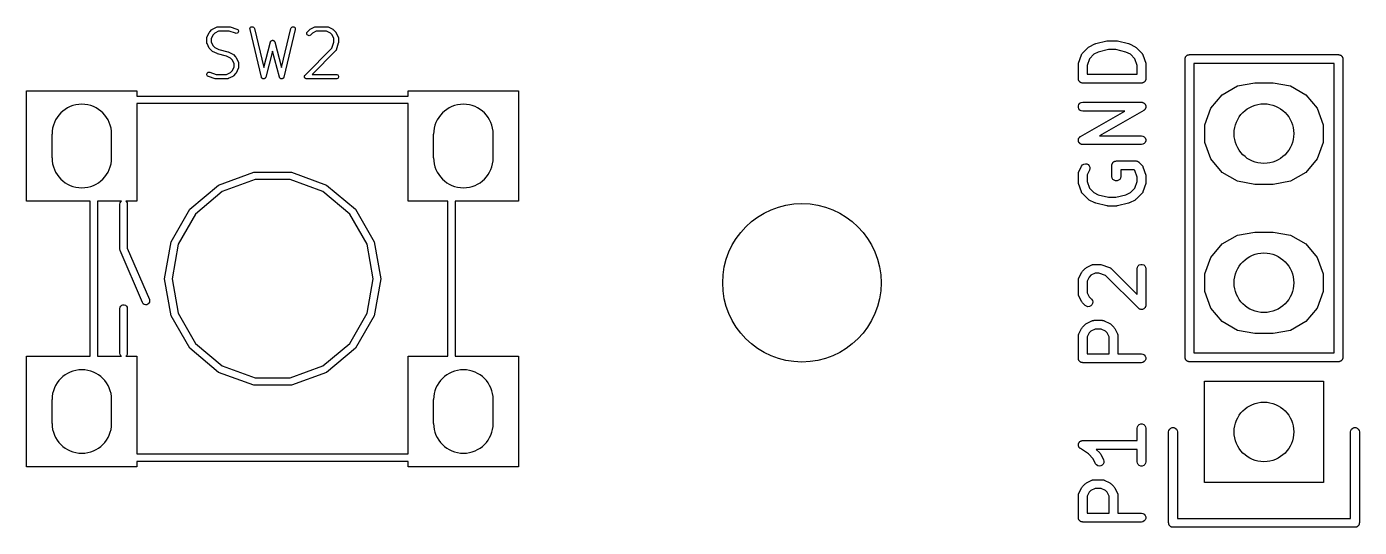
# Model space of a CAD drawing. Extents: x 141.9 to 183.7, y -106.3 to -97.7.
# Drawn here: x 161.03 to 183.74, y -106.27 to -97.75 of the extents above; entities that cross this region are included whole.
import ezdxf

# ---------------------------------------------------------------- set-up
doc = ezdxf.new("R2010")
doc.units = 0
doc.header["$MEASUREMENT"] = 0
doc.layers.add('BLACK', color=7, linetype='CONTINUOUS')

msp = doc.modelspace()

# ---------------------------------------------------------------- linework, layer by layer
at = {"layer": 'Black'}
for p, q in [((164.107, -97.9221), (164.145, -97.8447)), ((164.145, -97.8447), (164.149, -97.8398)), ((164.149, -97.8398), (164.152, -97.8348)), ((164.152, -97.8348), (164.191, -97.7961)), ((164.191, -97.7961), (164.196, -97.7926)), ((164.196, -97.7926), (164.201, -97.7889)), ((164.201, -97.7889), (164.279, -97.7502)), ((164.241, -97.8543), (164.211, -97.8843)), ((164.305, -97.8224), (164.241, -97.8543)), ((164.279, -97.7502), (164.281, -97.7496)), ((164.281, -97.7496), (164.283, -97.7485)), ((164.283, -97.7485), (164.287, -97.7477)), ((164.287, -97.7477), (164.291, -97.7465)), ((164.291, -97.7465), (164.293, -97.7466)), ((164.293, -97.7466), (164.296, -97.7462)), ((164.296, -97.7462), (164.489, -97.7462)), ((164.483, -97.8224), (164.305, -97.8224)), ((164.593, -97.8592), (164.483, -97.8224)), ((164.489, -97.7462), (164.495, -97.7473)), ((164.495, -97.7473), (164.501, -97.7482)), ((164.501, -97.7482), (164.617, -97.7869)), ((164.606, -97.8611), (164.593, -97.8592)), ((164.619, -97.8585), (164.606, -97.8611)), ((164.617, -97.7869), (164.629, -97.7932)), ((164.63, -97.8515), (164.619, -97.8585)), ((164.629, -97.7932), (164.638, -97.8031)), ((164.639, -97.8412), (164.63, -97.8515)), ((164.638, -97.8031), (164.643, -97.8154)), ((164.643, -97.8286), (164.639, -97.8412)), ((164.643, -97.8154), (164.643, -97.8286)), ((164.838, -97.7799), (164.842, -97.7673)), ((164.839, -97.7931), (164.838, -97.7799)), ((165.033, -98.6059), (164.839, -97.7931)), ((164.842, -97.7673), (164.85, -97.7566)), ((164.85, -97.7566), (164.861, -97.7493)), ((164.861, -97.7493), (164.874, -97.7463)), ((164.874, -97.7463), (164.887, -97.7478)), ((164.887, -97.7478), (164.899, -97.7537)), ((164.899, -97.7537), (164.908, -97.7633)), ((164.908, -97.7633), (164.913, -97.7755)), ((164.913, -97.7755), (165.072, -98.4414)), ((165.377, -98.4414), (165.536, -97.7755)), ((165.61, -97.7931), (165.416, -98.6059)), ((165.536, -97.7755), (165.541, -97.7633)), ((165.541, -97.7633), (165.55, -97.7537)), ((165.55, -97.7537), (165.562, -97.7478)), ((165.562, -97.7478), (165.575, -97.7463)), ((165.575, -97.7463), (165.588, -97.7493)), ((165.588, -97.7493), (165.599, -97.7566)), ((165.599, -97.7566), (165.607, -97.7673)), ((165.607, -97.7673), (165.611, -97.7799)), ((165.611, -97.7799), (165.61, -97.7931)), ((165.806, -97.8584), (165.809, -97.8456)), ((165.807, -97.8716), (165.806, -97.8584)), ((165.813, -97.8836), (165.807, -97.8716)), ((165.809, -97.8456), (165.817, -97.8348)), ((165.817, -97.8348), (165.856, -97.7961)), ((165.856, -97.7961), (165.861, -97.7926)), ((165.861, -97.7926), (165.865, -97.7889)), ((165.865, -97.7889), (165.943, -97.7502)), ((165.905, -97.8543), (165.871, -97.8887)), ((165.969, -97.8224), (165.905, -97.8543)), ((165.943, -97.7502), (165.945, -97.7496)), ((165.945, -97.7496), (165.947, -97.7485)), ((165.947, -97.7485), (165.951, -97.7477)), ((165.951, -97.7477), (165.955, -97.7465)), ((165.955, -97.7465), (165.958, -97.7466)), ((165.958, -97.7466), (165.96, -97.7462)), ((165.96, -97.7462), (166.153, -97.7462)), ((166.144, -97.8224), (165.969, -97.8224)), ((166.208, -97.8543), (166.144, -97.8224)), ((166.153, -97.7462), (166.156, -97.7466)), ((166.156, -97.7466), (166.158, -97.7465)), ((166.158, -97.7465), (166.162, -97.7477)), ((166.162, -97.7477), (166.166, -97.7485)), ((166.166, -97.7485), (166.168, -97.7496)), ((166.168, -97.7496), (166.17, -97.7502)), ((166.17, -97.7502), (166.248, -97.7889)), ((166.238, -97.8843), (166.208, -97.8543)), ((166.248, -97.7889), (166.253, -97.7926)), ((166.253, -97.7926), (166.258, -97.7961)), ((166.258, -97.7961), (166.296, -97.8348)), ((166.296, -97.8348), (166.3, -97.8398)), ((166.3, -97.8398), (166.304, -97.8447)), ((166.304, -97.8447), (166.342, -97.9221)), ((164.103, -97.9348), (164.104, -97.9305)), ((164.103, -97.937), (164.103, -97.9348)), ((164.103, -97.9391), (164.103, -97.937)), ((164.103, -98.0165), (164.103, -97.9391)), ((164.103, -98.0187), (164.103, -98.0165)), ((164.103, -98.0209), (164.103, -98.0187)), ((164.104, -98.0252), (164.103, -98.0209)), ((164.104, -97.9305), (164.105, -97.9261)), ((164.105, -98.0296), (164.104, -98.0252)), ((164.105, -97.9261), (164.106, -97.9242)), ((164.106, -98.0315), (164.105, -98.0296)), ((164.106, -97.9242), (164.107, -97.9221)), ((164.107, -98.0336), (164.106, -98.0315)), ((164.145, -98.111), (164.107, -98.0336)), ((164.211, -97.8843), (164.179, -97.9481)), ((164.179, -97.9481), (164.179, -98.0075)), ((164.179, -98.0075), (164.211, -98.0714)), ((164.211, -98.0714), (164.241, -98.1013)), ((164.241, -98.1013), (164.309, -98.1354)), ((165.072, -98.4414), (165.188, -98.0067)), ((165.188, -98.0067), (165.189, -98.0037)), ((165.189, -98.0037), (165.19, -98.0004)), ((165.19, -98.0004), (165.192, -97.9977)), ((165.192, -97.9977), (165.193, -97.9947)), ((165.193, -97.9947), (165.196, -97.9923)), ((165.196, -97.9923), (165.198, -97.9896)), ((165.198, -97.9896), (165.2, -97.9877)), ((165.2, -97.9877), (165.203, -97.9854)), ((165.203, -97.9854), (165.206, -97.9839)), ((165.206, -97.9839), (165.208, -97.982)), ((165.208, -97.982), (165.212, -97.9811)), ((165.212, -97.9811), (165.215, -97.9798)), ((165.215, -97.9798), (165.218, -97.9795)), ((165.218, -97.9795), (165.221, -97.9786)), ((165.221, -97.9786), (165.224, -97.9789)), ((165.224, -97.9789), (165.228, -97.9786)), ((165.228, -97.9786), (165.231, -97.9795)), ((165.231, -97.9795), (165.234, -97.9798)), ((165.234, -97.9798), (165.237, -97.9811)), ((165.237, -97.9811), (165.241, -97.982)), ((165.241, -97.982), (165.243, -97.9839)), ((165.243, -97.9839), (165.246, -97.9854)), ((165.246, -97.9854), (165.249, -97.9877)), ((165.249, -97.9877), (165.251, -97.9896)), ((165.251, -97.9896), (165.253, -97.9923)), ((165.253, -97.9923), (165.256, -97.9947)), ((165.256, -97.9947), (165.257, -97.9977)), ((165.257, -97.9977), (165.259, -98.0004)), ((165.259, -98.0004), (165.26, -98.0037)), ((165.26, -98.0037), (165.261, -98.0067)), ((165.261, -98.0067), (165.377, -98.4414)), ((165.822, -97.8929), (165.813, -97.8836)), ((165.834, -97.8985), (165.822, -97.8929)), ((165.847, -97.8997), (165.834, -97.8985)), ((165.86, -97.8963), (165.847, -97.8997)), ((165.871, -97.8887), (165.86, -97.8963)), ((166.236, -98.1121), (166.27, -98.0104)), ((166.27, -97.9481), (166.238, -97.8843)), ((166.27, -98.0104), (166.27, -97.9481)), ((166.344, -98.0286), (166.306, -98.1447)), ((166.342, -97.9221), (166.343, -97.9242)), ((166.343, -97.9242), (166.344, -97.9261)), ((166.344, -97.9261), (166.345, -97.9305)), ((166.345, -98.0225), (166.344, -98.0286)), ((166.345, -97.9305), (166.346, -97.9348)), ((166.346, -98.0165), (166.345, -98.0225)), ((166.346, -97.9348), (166.346, -97.937)), ((166.346, -97.937), (166.346, -97.9391)), ((166.346, -97.9391), (166.346, -98.0165)), ((179.025, -98.1978), (179.12, -98.1026)), ((179.12, -98.1026), (179.13, -98.0957)), ((179.13, -98.0957), (179.14, -98.0885)), ((179.14, -98.0885), (179.235, -98.0409)), ((179.235, -98.0409), (179.243, -98.0386)), ((179.243, -98.0386), (179.25, -98.0352)), ((179.25, -98.0352), (179.441, -97.9876)), ((179.441, -97.9876), (179.45, -97.987)), ((179.45, -97.987), (179.459, -97.9854)), ((179.459, -97.9854), (179.602, -97.9854)), ((179.602, -97.9854), (179.611, -97.987)), ((179.611, -97.987), (179.62, -97.9876)), ((179.62, -97.9876), (179.81, -98.0352)), ((179.81, -98.0352), (179.818, -98.0386)), ((179.818, -98.0386), (179.826, -98.0409)), ((179.826, -98.0409), (179.921, -98.0885)), ((179.921, -98.0885), (179.931, -98.0957)), ((179.931, -98.0957), (179.941, -98.1026)), ((179.941, -98.1026), (180.036, -98.1978)), ((164.149, -98.1159), (164.145, -98.111)), ((164.152, -98.1209), (164.149, -98.1159)), ((164.191, -98.1596), (164.152, -98.1209)), ((164.196, -98.1631), (164.191, -98.1596)), ((164.201, -98.1667), (164.196, -98.1631)), ((164.279, -98.2054), (164.201, -98.1667)), ((164.283, -98.2066), (164.279, -98.2054)), ((164.286, -98.2083), (164.283, -98.2066)), ((164.437, -98.246), (164.286, -98.2083)), ((164.309, -98.1354), (164.46, -98.1731)), ((164.505, -98.2801), (164.437, -98.246)), ((164.46, -98.1731), (164.463, -98.1748)), ((164.463, -98.1748), (164.467, -98.176)), ((164.467, -98.176), (164.545, -98.2147)), ((164.535, -98.31), (164.505, -98.2801)), ((164.567, -98.3739), (164.535, -98.31)), ((164.545, -98.2147), (164.55, -98.2183)), ((164.55, -98.2183), (164.555, -98.2218)), ((164.555, -98.2218), (164.593, -98.2605)), ((164.593, -98.2605), (164.597, -98.2655)), ((164.597, -98.2655), (164.601, -98.2704)), ((164.601, -98.2704), (164.639, -98.3478)), ((165.224, -98.1644), (165.106, -98.6069)), ((165.342, -98.6069), (165.224, -98.1644)), ((165.778, -98.5702), (166.236, -98.1121)), ((166.296, -98.1596), (165.897, -98.559)), ((166.298, -98.1578), (166.296, -98.1596)), ((166.299, -98.1563), (166.298, -98.1578)), ((166.301, -98.1524), (166.299, -98.1563)), ((166.304, -98.1488), (166.301, -98.1524)), ((166.305, -98.1466), (166.304, -98.1488)), ((166.306, -98.1447), (166.305, -98.1466)), ((178.959, -98.37), (179.007, -98.2271)), ((179.007, -98.2271), (179.009, -98.2233)), ((179.009, -98.2233), (179.01, -98.2192)), ((179.01, -98.2192), (179.015, -98.212)), ((179.015, -98.212), (179.019, -98.2042)), ((179.019, -98.2042), (179.022, -98.2014)), ((179.022, -98.2014), (179.025, -98.1978)), ((179.144, -98.2914), (179.105, -98.4059)), ((179.218, -98.2173), (179.144, -98.2914)), ((179.295, -98.1788), (179.218, -98.2173)), ((179.468, -98.1354), (179.295, -98.1788)), ((179.593, -98.1354), (179.468, -98.1354)), ((179.766, -98.1788), (179.593, -98.1354)), ((179.843, -98.2173), (179.766, -98.1788)), ((179.917, -98.2914), (179.843, -98.2173)), ((179.955, -98.4059), (179.917, -98.2914)), ((180.036, -98.1978), (180.038, -98.2014)), ((180.038, -98.2014), (180.042, -98.2042)), ((180.042, -98.2042), (180.046, -98.212)), ((180.046, -98.212), (180.051, -98.2192)), ((180.051, -98.2192), (180.052, -98.2233)), ((180.052, -98.2233), (180.054, -98.2271)), ((180.054, -98.2271), (180.102, -98.37)), ((180.773, -98.298), (180.774, -98.2915)), ((180.773, -103.378), (180.773, -98.298)), ((180.774, -98.285), (180.776, -98.2788)), ((180.774, -98.2915), (180.774, -98.285)), ((180.776, -98.2788), (180.778, -98.2723)), ((180.778, -98.2723), (180.781, -98.2667)), ((180.781, -98.2667), (180.783, -98.2605)), ((180.783, -98.2605), (180.787, -98.2555)), ((180.787, -98.2555), (180.791, -98.2498)), ((180.791, -98.2498), (180.796, -98.2456)), ((180.796, -98.2456), (180.8, -98.2405)), ((180.8, -98.2405), (180.805, -98.2373)), ((180.805, -98.2373), (180.81, -98.233)), ((180.81, -98.233), (180.817, -98.2308)), ((180.817, -98.2308), (180.822, -98.2275)), ((180.822, -98.2275), (180.829, -98.2264)), ((180.829, -98.2264), (180.835, -98.2241)), ((180.835, -98.2241), (180.842, -98.2241)), ((180.842, -98.2241), (180.848, -98.223)), ((180.848, -98.223), (183.388, -98.223)), ((183.388, -98.223), (183.394, -98.2241)), ((183.394, -98.2241), (183.401, -98.2241)), ((183.401, -98.2241), (183.407, -98.2264)), ((183.407, -98.2264), (183.414, -98.2275)), ((183.414, -98.2275), (183.419, -98.2308)), ((183.419, -98.2308), (183.425, -98.233)), ((183.425, -98.233), (183.431, -98.2373)), ((183.431, -98.2373), (183.436, -98.2405)), ((183.436, -98.2405), (183.44, -98.2456)), ((183.44, -98.2456), (183.445, -98.2498)), ((183.445, -98.2498), (183.449, -98.2555)), ((183.449, -98.2555), (183.453, -98.2605)), ((183.453, -98.2605), (183.455, -98.2667)), ((183.455, -98.2667), (183.458, -98.2723)), ((183.458, -98.2723), (183.46, -98.2788)), ((183.46, -98.2788), (183.462, -98.285)), ((183.462, -98.285), (183.462, -98.2915)), ((183.462, -98.2915), (183.463, -98.298)), ((183.463, -98.298), (183.463, -103.378)), ((164.103, -98.5528), (164.107, -98.5403)), ((164.103, -98.566), (164.103, -98.5528)), ((164.107, -98.5403), (164.115, -98.5299)), ((164.115, -98.5299), (164.127, -98.523)), ((164.127, -98.523), (164.14, -98.5203)), ((164.14, -98.5203), (164.153, -98.5223)), ((164.153, -98.5223), (164.263, -98.559)), ((164.263, -98.559), (164.441, -98.559)), ((164.441, -98.559), (164.505, -98.5271)), ((164.505, -98.5271), (164.535, -98.4971)), ((164.535, -98.4971), (164.567, -98.4333)), ((164.593, -98.5466), (164.555, -98.5854)), ((164.567, -98.4333), (164.567, -98.3739)), ((164.597, -98.5417), (164.593, -98.5466)), ((164.601, -98.5367), (164.597, -98.5417)), ((164.639, -98.4593), (164.601, -98.5367)), ((164.639, -98.3478), (164.64, -98.35)), ((164.64, -98.4572), (164.639, -98.4593)), ((164.64, -98.35), (164.641, -98.3519)), ((164.641, -98.4553), (164.64, -98.4572)), ((164.641, -98.3519), (164.642, -98.3563)), ((164.642, -98.4509), (164.641, -98.4553)), ((164.642, -98.3563), (164.643, -98.3605)), ((164.643, -98.4467), (164.642, -98.4509)), ((164.643, -98.3605), (164.643, -98.3627)), ((164.643, -98.3627), (164.643, -98.3649)), ((164.643, -98.3649), (164.643, -98.4423)), ((164.643, -98.4423), (164.643, -98.4445)), ((164.643, -98.4445), (164.643, -98.4467)), ((165.897, -98.559), (166.308, -98.559)), ((166.308, -98.559), (166.321, -98.5613)), ((166.321, -98.5613), (166.333, -98.5679)), ((178.955, -98.3937), (178.957, -98.3819)), ((178.955, -98.6318), (178.955, -98.3937)), ((178.957, -98.3819), (178.959, -98.37)), ((179.105, -98.4059), (179.105, -98.5568)), ((179.105, -98.5568), (179.955, -98.5568)), ((179.955, -98.5568), (179.955, -98.4059)), ((180.102, -98.37), (180.103, -98.3819)), ((180.103, -98.3819), (180.105, -98.3937)), ((180.105, -98.3937), (180.105, -98.6318)), ((180.923, -98.373), (180.923, -103.303)), ((183.313, -98.373), (180.923, -98.373)), ((183.313, -103.303), (183.313, -98.373)), ((164.108, -98.5784), (164.103, -98.566)), ((164.117, -98.5883), (164.108, -98.5784)), ((164.129, -98.5946), (164.117, -98.5883)), ((164.245, -98.6333), (164.129, -98.5946)), ((164.251, -98.6342), (164.245, -98.6333)), ((164.257, -98.6352), (164.251, -98.6342)), ((164.45, -98.6352), (164.257, -98.6352)), ((164.453, -98.6348), (164.45, -98.6352)), ((164.455, -98.635), (164.453, -98.6348)), ((164.459, -98.6337), (164.455, -98.635)), ((164.463, -98.6329), (164.459, -98.6337)), ((164.465, -98.6318), (164.463, -98.6329)), ((164.467, -98.6312), (164.465, -98.6318)), ((164.545, -98.5925), (164.467, -98.6312)), ((164.55, -98.5889), (164.545, -98.5925)), ((164.555, -98.5854), (164.55, -98.5889)), ((165.034, -98.6095), (165.033, -98.6059)), ((165.035, -98.6133), (165.034, -98.6095)), ((165.037, -98.6155), (165.035, -98.6133)), ((165.038, -98.6181), (165.037, -98.6155)), ((165.04, -98.6209), (165.038, -98.6181)), ((165.043, -98.6241), (165.04, -98.6209)), ((165.045, -98.6257), (165.043, -98.6241)), ((165.047, -98.6277), (165.045, -98.6257)), ((165.05, -98.6294), (165.047, -98.6277)), ((165.054, -98.6317), (165.05, -98.6294)), ((165.056, -98.6324), (165.054, -98.6317)), ((165.059, -98.6336), (165.056, -98.6324)), ((165.063, -98.6341), (165.059, -98.6336)), ((165.066, -98.6351), (165.063, -98.6341)), ((165.069, -98.6348), (165.066, -98.6351)), ((165.072, -98.6351), (165.069, -98.6348)), ((165.076, -98.6342), (165.072, -98.6351)), ((165.08, -98.6339), (165.076, -98.6342)), ((165.082, -98.6327), (165.08, -98.6339)), ((165.085, -98.6321), (165.082, -98.6327)), ((165.088, -98.6299), (165.085, -98.6321)), ((165.092, -98.6283), (165.088, -98.6299)), ((165.093, -98.6263), (165.092, -98.6283)), ((165.096, -98.6248), (165.093, -98.6263)), ((165.098, -98.6217), (165.096, -98.6248)), ((165.101, -98.6189), (165.098, -98.6217)), ((165.102, -98.6164), (165.101, -98.6189)), ((165.104, -98.6142), (165.102, -98.6164)), ((165.105, -98.6105), (165.104, -98.6142)), ((165.106, -98.6069), (165.105, -98.6105)), ((165.344, -98.6105), (165.342, -98.6069)), ((165.345, -98.6142), (165.344, -98.6105)), ((165.347, -98.6164), (165.345, -98.6142)), ((165.348, -98.6189), (165.347, -98.6164)), ((165.351, -98.6217), (165.348, -98.6189)), ((165.353, -98.6248), (165.351, -98.6217)), ((165.355, -98.6263), (165.353, -98.6248)), ((165.357, -98.6283), (165.355, -98.6263)), ((165.361, -98.6299), (165.357, -98.6283)), ((165.364, -98.6321), (165.361, -98.6299)), ((165.367, -98.6327), (165.364, -98.6321)), ((165.369, -98.6339), (165.367, -98.6327)), ((165.373, -98.6342), (165.369, -98.6339)), ((165.377, -98.6351), (165.373, -98.6342)), ((165.38, -98.6348), (165.377, -98.6351)), ((165.383, -98.6351), (165.38, -98.6348)), ((165.386, -98.6341), (165.383, -98.6351)), ((165.39, -98.6336), (165.386, -98.6341)), ((165.393, -98.6324), (165.39, -98.6336)), ((165.395, -98.6317), (165.393, -98.6324)), ((165.399, -98.6294), (165.395, -98.6317)), ((165.402, -98.6277), (165.399, -98.6294)), ((165.404, -98.6257), (165.402, -98.6277)), ((165.406, -98.6241), (165.404, -98.6257)), ((165.408, -98.6209), (165.406, -98.6241)), ((165.411, -98.6181), (165.408, -98.6209)), ((165.412, -98.6155), (165.411, -98.6181)), ((165.414, -98.6133), (165.412, -98.6155)), ((165.415, -98.6095), (165.414, -98.6133)), ((165.416, -98.6059), (165.415, -98.6095)), ((165.767, -98.5938), (165.768, -98.5922)), ((165.768, -98.5988), (165.767, -98.5938)), ((165.768, -98.5905), (165.769, -98.5858)), ((165.768, -98.5922), (165.768, -98.5905)), ((165.768, -98.6037), (165.768, -98.5988)), ((165.768, -98.6053), (165.768, -98.6037)), ((165.768, -98.607), (165.768, -98.6053)), ((165.77, -98.6115), (165.768, -98.607)), ((165.769, -98.5858), (165.771, -98.581)), ((165.772, -98.6162), (165.77, -98.6115)), ((165.771, -98.5796), (165.772, -98.5781)), ((165.771, -98.581), (165.771, -98.5796)), ((165.772, -98.5781), (165.775, -98.5743)), ((165.773, -98.6174), (165.772, -98.6162)), ((165.774, -98.619), (165.773, -98.6174)), ((165.777, -98.6225), (165.774, -98.619)), ((165.775, -98.5743), (165.778, -98.5702)), ((165.781, -98.6263), (165.777, -98.6225)), ((165.782, -98.6271), (165.781, -98.6263)), ((165.783, -98.6283), (165.782, -98.6271)), ((165.788, -98.6304), (165.783, -98.6283)), ((165.792, -98.6329), (165.788, -98.6304)), ((165.794, -98.6332), (165.792, -98.6329)), ((165.795, -98.6339), (165.794, -98.6332)), ((165.8, -98.6344), (165.795, -98.6339)), ((165.805, -98.6352), (165.8, -98.6344)), ((166.308, -98.6352), (165.805, -98.6352)), ((166.321, -98.6329), (166.308, -98.6352)), ((166.333, -98.6263), (166.321, -98.6329)), ((166.333, -98.5679), (166.341, -98.5781)), ((166.341, -98.6162), (166.333, -98.6263)), ((166.341, -98.5781), (166.346, -98.5905)), ((166.346, -98.6037), (166.341, -98.6162)), ((166.346, -98.5905), (166.346, -98.6037)), ((178.957, -98.6383), (178.955, -98.6318)), ((178.957, -98.6448), (178.957, -98.6383)), ((178.959, -98.651), (178.957, -98.6448)), ((178.96, -98.6575), (178.959, -98.651)), ((178.963, -98.6631), (178.96, -98.6575)), ((178.965, -98.6693), (178.963, -98.6631)), ((178.97, -98.6743), (178.965, -98.6693)), ((178.973, -98.68), (178.97, -98.6743)), ((178.978, -98.6842), (178.973, -98.68)), ((178.982, -98.6893), (178.978, -98.6842)), ((178.988, -98.6925), (178.982, -98.6893)), ((178.993, -98.6968), (178.988, -98.6925)), ((178.999, -98.699), (178.993, -98.6968)), ((179.005, -98.7023), (178.999, -98.699)), ((179.011, -98.7034), (179.005, -98.7023)), ((179.017, -98.7057), (179.011, -98.7034)), ((179.024, -98.7057), (179.017, -98.7057)), ((179.03, -98.7068), (179.024, -98.7057)), ((180.03, -98.7068), (179.03, -98.7068)), ((180.037, -98.7057), (180.03, -98.7068)), ((180.043, -98.7057), (180.037, -98.7057)), ((180.05, -98.7034), (180.043, -98.7057)), ((180.056, -98.7023), (180.05, -98.7034)), ((180.062, -98.699), (180.056, -98.7023)), ((180.068, -98.6968), (180.062, -98.699)), ((180.073, -98.6925), (180.068, -98.6968)), ((180.079, -98.6893), (180.073, -98.6925)), ((180.083, -98.6842), (180.079, -98.6893)), ((180.088, -98.68), (180.083, -98.6842)), ((180.091, -98.6743), (180.088, -98.68)), ((180.095, -98.6693), (180.091, -98.6743)), ((180.098, -98.6631), (180.095, -98.6693)), ((180.101, -98.6575), (180.098, -98.6631)), ((180.102, -98.651), (180.101, -98.6575)), ((180.104, -98.6448), (180.102, -98.651)), ((180.105, -98.6318), (180.104, -98.6383)), ((180.104, -98.6383), (180.104, -98.6448)), ((181.407, -98.9064), (181.666, -98.7565)), ((181.666, -98.7565), (181.962, -98.7044)), ((181.962, -98.7044), (182.274, -98.7044)), ((182.274, -98.7044), (182.57, -98.7565)), ((182.57, -98.7565), (182.829, -98.9064)), ((161.033, -100.719), (161.033, -98.839)), ((161.033, -98.839), (162.913, -98.839)), ((162.913, -98.839), (162.913, -98.9279)), ((162.913, -98.9279), (167.536, -98.9279)), ((167.536, -98.9279), (167.536, -98.839)), ((167.536, -98.839), (169.415, -98.839)), ((169.415, -98.839), (169.415, -100.719)), ((181.214, -99.1362), (181.407, -98.9064)), ((182.829, -98.9064), (183.022, -99.1362)), ((162.913, -99.0549), (162.913, -100.719)), ((167.536, -99.0549), (162.913, -99.0549)), ((167.536, -100.719), (167.536, -99.0549)), ((178.957, -99.095), (178.965, -99.0705)), ((178.957, -99.121), (178.957, -99.095)), ((178.965, -99.1455), (178.957, -99.121)), ((178.965, -99.0705), (178.982, -99.0505)), ((178.982, -99.1655), (178.965, -99.1455)), ((178.982, -99.0505), (179.005, -99.0375)), ((179.005, -99.1785), (178.982, -99.1655)), ((178.993, -99.6143), (179.748, -99.183)), ((179.005, -99.0375), (179.03, -99.033)), ((179.03, -99.183), (179.005, -99.1785)), ((179.03, -99.033), (180.03, -99.033)), ((179.748, -99.183), (179.03, -99.183)), ((180.068, -99.1731), (179.313, -99.6044)), ((180.03, -99.033), (180.037, -99.0342)), ((180.037, -99.0342), (180.044, -99.0342)), ((180.044, -99.0342), (180.05, -99.0364)), ((180.05, -99.0364), (180.056, -99.0375)), ((180.056, -99.0375), (180.062, -99.0409)), ((180.062, -99.0409), (180.068, -99.0432)), ((180.068, -99.0432), (180.073, -99.0473)), ((180.073, -99.1688), (180.068, -99.1731)), ((180.073, -99.0473), (180.079, -99.0505)), ((180.079, -99.1655), (180.073, -99.1688)), ((180.079, -99.0505), (180.083, -99.0557)), ((180.083, -99.1606), (180.079, -99.1655)), ((180.083, -99.0557), (180.088, -99.06)), ((180.088, -99.1565), (180.083, -99.1606)), ((180.088, -99.06), (180.091, -99.0656)), ((180.091, -99.1507), (180.088, -99.1565)), ((180.091, -99.0656), (180.095, -99.0705)), ((180.095, -99.1455), (180.091, -99.1507)), ((180.095, -99.0705), (180.098, -99.0768)), ((180.098, -99.1395), (180.095, -99.1455)), ((180.098, -99.0768), (180.101, -99.0827)), ((180.101, -99.134), (180.098, -99.1395)), ((180.101, -99.0827), (180.102, -99.089)), ((180.102, -99.1273), (180.101, -99.134)), ((180.102, -99.089), (180.104, -99.095)), ((180.104, -99.121), (180.102, -99.1273)), ((180.104, -99.095), (180.104, -99.1017)), ((180.104, -99.1017), (180.105, -99.1083)), ((180.105, -99.1083), (180.104, -99.1146)), ((180.104, -99.1146), (180.104, -99.121)), ((181.111, -99.418), (181.214, -99.1362)), ((183.022, -99.1362), (183.125, -99.418)), ((181.111, -99.718), (181.111, -99.418)), ((183.125, -99.418), (183.125, -99.718)), ((161.465, -99.982), (161.465, -99.5756)), ((162.481, -99.982), (162.481, -99.5756)), ((167.968, -99.982), (167.968, -99.5756)), ((168.984, -99.982), (168.984, -99.5756)), ((178.955, -99.6791), (178.957, -99.6728)), ((178.957, -99.6857), (178.955, -99.6791)), ((178.957, -99.6664), (178.959, -99.6601)), ((178.957, -99.6728), (178.957, -99.6664)), ((178.957, -99.6925), (178.957, -99.6857)), ((178.959, -99.6985), (178.957, -99.6925)), ((178.959, -99.6601), (178.96, -99.6535)), ((178.96, -99.6535), (178.963, -99.6479)), ((178.963, -99.6479), (178.965, -99.6419)), ((178.965, -99.6419), (178.97, -99.6368)), ((178.97, -99.6368), (178.973, -99.631)), ((178.973, -99.631), (178.978, -99.6269)), ((178.978, -99.6269), (178.982, -99.622)), ((178.982, -99.622), (178.988, -99.6186)), ((178.988, -99.6186), (178.993, -99.6143)), ((179.313, -99.6044), (180.03, -99.6044)), ((180.03, -99.6044), (180.056, -99.609)), ((180.056, -99.609), (180.079, -99.622)), ((180.079, -99.622), (180.095, -99.6419)), ((180.095, -99.6419), (180.104, -99.6664)), ((180.104, -99.6925), (180.095, -99.7169)), ((180.104, -99.6664), (180.104, -99.6925)), ((178.96, -99.7048), (178.959, -99.6985)), ((178.963, -99.7106), (178.96, -99.7048)), ((178.965, -99.7169), (178.963, -99.7106)), ((178.97, -99.7218), (178.965, -99.7169)), ((178.973, -99.7274), (178.97, -99.7218)), ((178.978, -99.7317), (178.973, -99.7274)), ((178.982, -99.7369), (178.978, -99.7317)), ((178.988, -99.7401), (178.982, -99.7369)), ((178.993, -99.7442), (178.988, -99.7401)), ((178.999, -99.7465), (178.993, -99.7442)), ((179.005, -99.7499), (178.999, -99.7465)), ((179.011, -99.751), (179.005, -99.7499)), ((179.017, -99.7532), (179.011, -99.751)), ((179.024, -99.7533), (179.017, -99.7532)), ((179.03, -99.7544), (179.024, -99.7533)), ((180.03, -99.7544), (179.03, -99.7544)), ((180.056, -99.7499), (180.03, -99.7544)), ((180.079, -99.7369), (180.056, -99.7499)), ((180.095, -99.7169), (180.079, -99.7369)), ((181.214, -99.9998), (181.111, -99.718)), ((183.125, -99.718), (183.022, -99.9998)), ((178.963, -100.217), (179.011, -100.122)), ((179.011, -100.122), (179.026, -100.101)), ((179.026, -100.101), (179.048, -100.087)), ((179.048, -100.087), (179.074, -100.081)), ((179.074, -100.081), (179.099, -100.084)), ((179.099, -100.084), (179.123, -100.095)), ((179.123, -100.095), (179.141, -100.114)), ((179.141, -100.114), (179.151, -100.138)), ((179.151, -100.138), (179.153, -100.164)), ((179.527, -100.108), (179.528, -100.102)), ((179.527, -100.298), (179.527, -100.108)), ((179.528, -100.095), (179.53, -100.089)), ((179.528, -100.102), (179.528, -100.095)), ((179.53, -100.089), (179.531, -100.082)), ((179.531, -100.082), (179.535, -100.077)), ((179.535, -100.077), (179.537, -100.07)), ((179.537, -100.07), (179.541, -100.065)), ((179.541, -100.065), (179.544, -100.06)), ((179.544, -100.06), (179.549, -100.056)), ((179.549, -100.056), (179.554, -100.051)), ((179.554, -100.051), (179.559, -100.047)), ((179.559, -100.047), (179.564, -100.043)), ((179.564, -100.043), (179.57, -100.041)), ((179.57, -100.041), (179.576, -100.038)), ((179.576, -100.038), (179.583, -100.036)), ((179.583, -100.036), (179.589, -100.034)), ((179.589, -100.034), (179.595, -100.034)), ((179.595, -100.034), (179.602, -100.033)), ((179.602, -100.033), (179.935, -100.033)), ((179.935, -100.033), (179.938, -100.034)), ((179.938, -100.034), (179.942, -100.033)), ((179.942, -100.033), (179.951, -100.036)), ((179.951, -100.036), (179.961, -100.038)), ((179.961, -100.038), (179.964, -100.039)), ((179.964, -100.039), (179.967, -100.04)), ((179.967, -100.04), (179.975, -100.046)), ((179.975, -100.046), (179.983, -100.051)), ((179.983, -100.051), (179.985, -100.053)), ((179.985, -100.053), (179.988, -100.055)), ((179.988, -100.055), (180.036, -100.103)), ((180.036, -100.103), (180.038, -100.106)), ((180.038, -100.106), (180.042, -100.109)), ((180.042, -100.109), (180.046, -100.117)), ((180.046, -100.117), (180.051, -100.124)), ((180.051, -100.124), (180.052, -100.128)), ((180.052, -100.128), (180.054, -100.132)), ((180.054, -100.132), (180.102, -100.275)), ((181.407, -100.23), (181.214, -99.9998)), ((183.022, -99.9998), (182.829, -100.23)), ((164.304, -100.445), (164.905, -100.226)), ((164.927, -100.351), (164.367, -100.555)), ((164.905, -100.226), (165.544, -100.226)), ((165.522, -100.351), (164.927, -100.351)), ((166.082, -100.555), (165.522, -100.351)), ((165.544, -100.226), (166.145, -100.445)), ((178.955, -100.251), (178.956, -100.247)), ((178.955, -100.394), (178.955, -100.251)), ((178.956, -100.242), (178.958, -100.234)), ((178.956, -100.247), (178.956, -100.242)), ((178.958, -100.234), (178.96, -100.225)), ((178.96, -100.225), (178.962, -100.221)), ((178.962, -100.221), (178.963, -100.217)), ((179.145, -100.189), (179.105, -100.269)), ((179.105, -100.269), (179.105, -100.382)), ((179.153, -100.164), (179.145, -100.189)), ((179.531, -100.324), (179.527, -100.298)), ((179.544, -100.347), (179.531, -100.324)), ((179.564, -100.363), (179.544, -100.347)), ((179.589, -100.372), (179.564, -100.363)), ((179.615, -100.372), (179.589, -100.372)), ((179.639, -100.363), (179.615, -100.372)), ((179.659, -100.347), (179.639, -100.363)), ((179.672, -100.324), (179.659, -100.347)), ((179.677, -100.298), (179.672, -100.324)), ((179.904, -100.183), (179.677, -100.183)), ((179.677, -100.183), (179.677, -100.298)), ((179.917, -100.196), (179.904, -100.183)), ((179.955, -100.311), (179.917, -100.196)), ((179.955, -100.382), (179.955, -100.311)), ((180.102, -100.275), (180.103, -100.287)), ((180.103, -100.287), (180.105, -100.298)), ((180.105, -100.298), (180.105, -100.394)), ((181.666, -100.38), (181.407, -100.23)), ((182.829, -100.23), (182.57, -100.38)), ((163.814, -100.856), (164.304, -100.445)), ((164.367, -100.555), (163.911, -100.937)), ((166.538, -100.937), (166.082, -100.555)), ((166.145, -100.445), (166.635, -100.856)), ((178.957, -100.406), (178.955, -100.394)), ((178.959, -100.417), (178.957, -100.406)), ((179.007, -100.56), (178.959, -100.417)), ((179.009, -100.564), (179.007, -100.56)), ((179.01, -100.568), (179.009, -100.564)), ((179.015, -100.575), (179.01, -100.568)), ((179.019, -100.583), (179.015, -100.575)), ((179.022, -100.586), (179.019, -100.583)), ((179.025, -100.59), (179.022, -100.586)), ((179.12, -100.685), (179.025, -100.59)), ((179.105, -100.382), (179.144, -100.496)), ((179.144, -100.496), (179.218, -100.57)), ((179.218, -100.57), (179.295, -100.609)), ((179.766, -100.609), (179.843, -100.57)), ((179.843, -100.57), (179.917, -100.496)), ((179.917, -100.496), (179.955, -100.382)), ((180.036, -100.59), (179.941, -100.685)), ((180.038, -100.586), (180.036, -100.59)), ((180.042, -100.583), (180.038, -100.586)), ((180.046, -100.575), (180.042, -100.583)), ((180.051, -100.568), (180.046, -100.575)), ((180.052, -100.564), (180.051, -100.568)), ((180.054, -100.56), (180.052, -100.564)), ((180.102, -100.417), (180.054, -100.56)), ((180.103, -100.406), (180.102, -100.417)), ((180.105, -100.394), (180.103, -100.406)), ((181.962, -100.432), (181.666, -100.38)), ((182.274, -100.432), (181.962, -100.432)), ((182.57, -100.38), (182.274, -100.432)), ((162.113, -100.719), (161.033, -100.719)), ((162.113, -103.36), (162.113, -100.719)), ((162.648, -100.719), (162.24, -100.719)), ((162.24, -100.719), (162.24, -103.36)), ((162.621, -100.769), (162.625, -100.748)), ((162.621, -101.531), (162.621, -100.769)), ((162.625, -100.748), (162.636, -100.729)), ((162.636, -100.729), (162.648, -100.719)), ((162.913, -100.719), (162.721, -100.719)), ((162.721, -100.719), (162.733, -100.729)), ((162.733, -100.729), (162.744, -100.748)), ((162.744, -100.748), (162.748, -100.769)), ((162.748, -100.769), (162.748, -101.518)), ((168.209, -100.719), (167.536, -100.719)), ((168.209, -103.36), (168.209, -100.719)), ((169.415, -100.719), (168.336, -100.719)), ((168.336, -100.719), (168.336, -103.36)), ((179.13, -100.692), (179.12, -100.685)), ((179.14, -100.699), (179.13, -100.692)), ((179.235, -100.747), (179.14, -100.699)), ((179.243, -100.749), (179.235, -100.747)), ((179.25, -100.752), (179.243, -100.749)), ((179.441, -100.8), (179.25, -100.752)), ((179.295, -100.609), (179.468, -100.652)), ((179.45, -100.8), (179.441, -100.8)), ((179.459, -100.802), (179.45, -100.8)), ((179.602, -100.802), (179.459, -100.802)), ((179.468, -100.652), (179.593, -100.652)), ((179.593, -100.652), (179.766, -100.609)), ((179.611, -100.8), (179.602, -100.802)), ((179.62, -100.8), (179.611, -100.8)), ((179.81, -100.752), (179.62, -100.8)), ((179.818, -100.749), (179.81, -100.752)), ((179.826, -100.747), (179.818, -100.749)), ((179.921, -100.699), (179.826, -100.747)), ((179.931, -100.692), (179.921, -100.699)), ((179.941, -100.685), (179.931, -100.692)), ((163.494, -101.41), (163.814, -100.856)), ((163.911, -100.937), (163.613, -101.453)), ((166.836, -101.453), (166.538, -100.937)), ((166.635, -100.856), (166.955, -101.41)), ((181.666, -101.296), (181.962, -101.244)), ((181.962, -101.244), (182.274, -101.244)), ((182.274, -101.244), (182.57, -101.296)), ((163.383, -102.039), (163.494, -101.41)), ((163.613, -101.453), (163.51, -102.039)), ((166.939, -102.039), (166.836, -101.453)), ((166.955, -101.41), (167.066, -102.039)), ((181.214, -101.676), (181.407, -101.446)), ((181.407, -101.446), (181.666, -101.296)), ((182.57, -101.296), (182.829, -101.446)), ((182.829, -101.446), (183.022, -101.676)), ((162.621, -101.533), (162.621, -101.531)), ((162.621, -101.535), (162.621, -101.533)), ((162.623, -101.544), (162.621, -101.535)), ((162.625, -101.553), (162.623, -101.544)), ((162.626, -101.555), (162.625, -101.553)), ((162.626, -101.556), (162.626, -101.555)), ((163.007, -102.445), (162.626, -101.556)), ((162.748, -101.518), (163.124, -102.395)), ((181.111, -101.958), (181.214, -101.676)), ((183.022, -101.676), (183.125, -101.958)), ((178.963, -102.027), (179.011, -101.932)), ((179.011, -101.932), (179.018, -101.922)), ((179.018, -101.922), (179.025, -101.912)), ((179.025, -101.912), (179.073, -101.864)), ((179.073, -101.864), (179.082, -101.858)), ((179.082, -101.858), (179.092, -101.85)), ((179.092, -101.85), (179.187, -101.803)), ((179.239, -101.945), (179.17, -101.979)), ((179.187, -101.803), (179.191, -101.802)), ((179.191, -101.802), (179.195, -101.799)), ((179.195, -101.799), (179.204, -101.798)), ((179.204, -101.798), (179.212, -101.795)), ((179.212, -101.795), (179.217, -101.796)), ((179.217, -101.796), (179.221, -101.795)), ((179.221, -101.795), (179.316, -101.795)), ((179.304, -101.945), (179.239, -101.945)), ((179.418, -101.983), (179.304, -101.945)), ((179.316, -101.795), (179.328, -101.797)), ((179.328, -101.797), (179.34, -101.799)), ((179.34, -101.799), (179.483, -101.846)), ((179.483, -101.846), (179.486, -101.848)), ((179.486, -101.848), (179.491, -101.85)), ((179.491, -101.85), (179.498, -101.855)), ((179.498, -101.855), (179.506, -101.859)), ((179.506, -101.859), (179.508, -101.862)), ((179.508, -101.862), (179.512, -101.864)), ((179.512, -101.864), (179.955, -102.308)), ((179.955, -101.87), (179.96, -101.844)), ((179.955, -102.308), (179.955, -101.87)), ((179.96, -101.844), (179.973, -101.822)), ((179.973, -101.822), (179.993, -101.805)), ((179.993, -101.805), (180.017, -101.796)), ((180.017, -101.796), (180.043, -101.796)), ((180.043, -101.796), (180.068, -101.805)), ((180.068, -101.805), (180.088, -101.822)), ((180.088, -101.822), (180.101, -101.844)), ((180.101, -101.844), (180.105, -101.87)), ((180.105, -101.87), (180.105, -102.489)), ((181.111, -102.258), (181.111, -101.958)), ((183.125, -101.958), (183.125, -102.258)), ((163.494, -102.669), (163.383, -102.039)), ((163.51, -102.039), (163.613, -102.626)), ((166.836, -102.626), (166.939, -102.039)), ((167.066, -102.039), (166.955, -102.669)), ((178.955, -102.06), (178.956, -102.056)), ((178.955, -102.298), (178.955, -102.06)), ((178.956, -102.052), (178.958, -102.043)), ((178.956, -102.056), (178.956, -102.052)), ((178.958, -102.043), (178.96, -102.035)), ((178.96, -102.035), (178.962, -102.031)), ((178.962, -102.031), (178.963, -102.027)), ((179.14, -102.01), (179.105, -102.078)), ((179.105, -102.078), (179.105, -102.281)), ((179.17, -101.979), (179.14, -102.01)), ((179.977, -102.542), (179.418, -101.983)), ((163.124, -102.395), (163.129, -102.417)), ((163.129, -102.417), (163.126, -102.439)), ((178.956, -102.303), (178.955, -102.298)), ((178.956, -102.307), (178.956, -102.303)), ((178.958, -102.315), (178.956, -102.307)), ((178.96, -102.324), (178.958, -102.315)), ((178.962, -102.328), (178.96, -102.324)), ((178.963, -102.332), (178.962, -102.328)), ((179.011, -102.427), (178.963, -102.332)), ((179.105, -102.281), (179.14, -102.349)), ((179.14, -102.349), (179.179, -102.388)), ((179.179, -102.388), (179.194, -102.41)), ((179.194, -102.41), (179.2, -102.435)), ((181.214, -102.54), (181.111, -102.258)), ((183.125, -102.258), (183.022, -102.54)), ((162.621, -102.547), (162.625, -102.526)), ((162.621, -103.309), (162.621, -102.547)), ((162.625, -102.526), (162.636, -102.507)), ((162.636, -102.507), (162.653, -102.492)), ((162.653, -102.492), (162.673, -102.485)), ((162.673, -102.485), (162.695, -102.485)), ((162.695, -102.485), (162.716, -102.492)), ((162.716, -102.492), (162.733, -102.507)), ((162.733, -102.507), (162.744, -102.526)), ((162.744, -102.526), (162.748, -102.547)), ((162.748, -102.547), (162.748, -103.309)), ((163.019, -102.464), (163.007, -102.445)), ((163.037, -102.477), (163.019, -102.464)), ((163.058, -102.483), (163.037, -102.477)), ((163.08, -102.482), (163.058, -102.483)), ((163.1, -102.474), (163.08, -102.482)), ((163.116, -102.458), (163.1, -102.474)), ((163.126, -102.439), (163.116, -102.458)), ((163.613, -102.626), (163.911, -103.141)), ((166.538, -103.141), (166.836, -102.626)), ((179.018, -102.437), (179.011, -102.427)), ((179.025, -102.447), (179.018, -102.437)), ((179.073, -102.494), (179.025, -102.447)), ((179.094, -102.509), (179.073, -102.494)), ((179.119, -102.516), (179.094, -102.509)), ((179.145, -102.514), (179.119, -102.516)), ((179.169, -102.503), (179.145, -102.514)), ((179.187, -102.484), (179.169, -102.503)), ((179.198, -102.461), (179.187, -102.484)), ((179.2, -102.435), (179.198, -102.461)), ((179.985, -102.548), (179.977, -102.542)), ((179.993, -102.554), (179.985, -102.548)), ((179.996, -102.555), (179.993, -102.554)), ((179.999, -102.557), (179.996, -102.555)), ((180.008, -102.559), (179.999, -102.557)), ((180.017, -102.563), (180.008, -102.559)), ((180.021, -102.563), (180.017, -102.563)), ((180.024, -102.564), (180.021, -102.563)), ((180.034, -102.563), (180.024, -102.564)), ((180.043, -102.563), (180.034, -102.563)), ((180.047, -102.562), (180.043, -102.563)), ((180.05, -102.561), (180.047, -102.562)), ((180.059, -102.557), (180.05, -102.561)), ((180.068, -102.554), (180.059, -102.557)), ((180.07, -102.552), (180.068, -102.554)), ((180.073, -102.55), (180.07, -102.552)), ((180.08, -102.543), (180.073, -102.55)), ((180.088, -102.537), (180.08, -102.543)), ((180.089, -102.534), (180.088, -102.537)), ((180.092, -102.532), (180.089, -102.534)), ((180.096, -102.523), (180.092, -102.532)), ((180.101, -102.515), (180.096, -102.523)), ((180.103, -102.508), (180.101, -102.511)), ((180.101, -102.511), (180.101, -102.515)), ((180.104, -102.499), (180.103, -102.508)), ((180.105, -102.489), (180.104, -102.499)), ((181.407, -102.77), (181.214, -102.54)), ((183.022, -102.54), (182.829, -102.77)), ((163.814, -103.223), (163.494, -102.669)), ((166.955, -102.669), (166.635, -103.223)), ((179.011, -102.884), (179.018, -102.874)), ((179.018, -102.874), (179.025, -102.864)), ((179.025, -102.864), (179.073, -102.817)), ((179.073, -102.817), (179.082, -102.81)), ((179.082, -102.81), (179.092, -102.803)), ((179.092, -102.803), (179.187, -102.755)), ((179.187, -102.755), (179.191, -102.754)), ((179.191, -102.754), (179.195, -102.752)), ((179.195, -102.752), (179.204, -102.75)), ((179.204, -102.75), (179.212, -102.748)), ((179.212, -102.748), (179.217, -102.748)), ((179.217, -102.748), (179.221, -102.747)), ((179.221, -102.747), (179.364, -102.747)), ((179.364, -102.747), (179.368, -102.748)), ((179.368, -102.748), (179.372, -102.748)), ((179.372, -102.748), (179.381, -102.75)), ((179.381, -102.75), (179.389, -102.752)), ((179.389, -102.752), (179.393, -102.754)), ((179.393, -102.754), (179.397, -102.755)), ((179.397, -102.755), (179.492, -102.803)), ((179.492, -102.803), (179.502, -102.81)), ((179.502, -102.81), (179.512, -102.817)), ((179.512, -102.817), (179.56, -102.864)), ((179.56, -102.864), (179.566, -102.874)), ((179.566, -102.874), (179.574, -102.884)), ((181.666, -102.92), (181.407, -102.77)), ((182.829, -102.77), (182.57, -102.92)), ((178.955, -103.013), (178.956, -103.009)), ((178.955, -103.394), (178.955, -103.013)), ((178.956, -103.004), (178.958, -102.996)), ((178.956, -103.009), (178.956, -103.004)), ((178.958, -102.996), (178.96, -102.987)), ((178.96, -102.987), (178.962, -102.983)), ((178.962, -102.983), (178.963, -102.979)), ((178.963, -102.979), (179.011, -102.884)), ((179.14, -102.962), (179.105, -103.03)), ((179.105, -103.03), (179.105, -103.319)), ((179.17, -102.932), (179.14, -102.962)), ((179.239, -102.897), (179.17, -102.932)), ((179.346, -102.897), (179.239, -102.897)), ((179.415, -102.932), (179.346, -102.897)), ((179.445, -102.962), (179.415, -102.932)), ((179.479, -103.03), (179.445, -102.962)), ((179.479, -103.319), (179.479, -103.03)), ((179.574, -102.884), (179.621, -102.979)), ((179.621, -102.979), (179.623, -102.983)), ((179.623, -102.983), (179.625, -102.987)), ((179.625, -102.987), (179.626, -102.996)), ((179.626, -102.996), (179.629, -103.004)), ((179.629, -103.004), (179.628, -103.009)), ((179.628, -103.009), (179.629, -103.013)), ((179.629, -103.013), (179.629, -103.319)), ((181.962, -102.972), (181.666, -102.92)), ((182.274, -102.972), (181.962, -102.972)), ((182.57, -102.92), (182.274, -102.972)), ((162.625, -103.331), (162.621, -103.309)), ((162.748, -103.309), (162.744, -103.331)), ((164.304, -103.634), (163.814, -103.223)), ((163.911, -103.141), (164.367, -103.524)), ((166.082, -103.524), (166.538, -103.141)), ((166.635, -103.223), (166.145, -103.634)), ((179.105, -103.319), (179.479, -103.319)), ((179.629, -103.319), (180.03, -103.319)), ((180.03, -103.319), (180.056, -103.323)), ((180.056, -103.323), (180.079, -103.336)), ((180.923, -103.303), (183.313, -103.303)), ((161.033, -105.24), (161.033, -103.36)), ((161.033, -103.36), (162.113, -103.36)), ((162.24, -103.36), (162.648, -103.36)), ((162.636, -103.35), (162.625, -103.331)), ((162.648, -103.36), (162.636, -103.35)), ((162.733, -103.35), (162.721, -103.36)), ((162.721, -103.36), (162.913, -103.36)), ((162.744, -103.331), (162.733, -103.35)), ((162.913, -103.36), (162.913, -105.024)), ((164.367, -103.524), (164.927, -103.728)), ((165.522, -103.728), (166.082, -103.524)), ((167.536, -105.024), (167.536, -103.36)), ((167.536, -103.36), (168.209, -103.36)), ((168.336, -103.36), (169.415, -103.36)), ((169.415, -103.36), (169.415, -105.24)), ((178.957, -103.4), (178.955, -103.394)), ((178.957, -103.407), (178.957, -103.4)), ((178.959, -103.413), (178.957, -103.407)), ((178.96, -103.419), (178.959, -103.413)), ((178.963, -103.425), (178.96, -103.419)), ((178.965, -103.431), (178.963, -103.425)), ((178.97, -103.436), (178.965, -103.431)), ((178.973, -103.442), (178.97, -103.436)), ((178.978, -103.446), (178.973, -103.442)), ((178.982, -103.451), (178.978, -103.446)), ((178.988, -103.454), (178.982, -103.451)), ((178.993, -103.459), (178.988, -103.454)), ((178.999, -103.461), (178.993, -103.459)), ((179.005, -103.464), (178.999, -103.461)), ((179.011, -103.465), (179.005, -103.464)), ((179.017, -103.468), (179.011, -103.465)), ((179.024, -103.468), (179.017, -103.468)), ((179.03, -103.469), (179.024, -103.468)), ((180.03, -103.469), (179.03, -103.469)), ((180.056, -103.464), (180.03, -103.469)), ((180.079, -103.451), (180.056, -103.464)), ((180.079, -103.336), (180.095, -103.356)), ((180.095, -103.431), (180.079, -103.451)), ((180.095, -103.356), (180.104, -103.381)), ((180.104, -103.407), (180.095, -103.431)), ((180.104, -103.381), (180.104, -103.407)), ((180.774, -103.384), (180.773, -103.378)), ((180.774, -103.391), (180.774, -103.384)), ((180.776, -103.397), (180.774, -103.391)), ((180.778, -103.404), (180.776, -103.397)), ((180.781, -103.409), (180.778, -103.404)), ((180.783, -103.415), (180.781, -103.409)), ((180.787, -103.421), (180.783, -103.415)), ((180.791, -103.426), (180.787, -103.421)), ((180.796, -103.43), (180.791, -103.426)), ((180.8, -103.435), (180.796, -103.43)), ((180.805, -103.439), (180.8, -103.435)), ((180.81, -103.443), (180.805, -103.439)), ((180.817, -103.445), (180.81, -103.443)), ((180.822, -103.448), (180.817, -103.445)), ((180.829, -103.45), (180.822, -103.448)), ((180.835, -103.452), (180.829, -103.45)), ((180.842, -103.452), (180.835, -103.452)), ((180.848, -103.453), (180.842, -103.452)), ((183.388, -103.453), (180.848, -103.453)), ((183.394, -103.452), (183.388, -103.453)), ((183.401, -103.452), (183.394, -103.452)), ((183.407, -103.45), (183.401, -103.452)), ((183.414, -103.448), (183.407, -103.45)), ((183.419, -103.445), (183.414, -103.448)), ((183.425, -103.443), (183.419, -103.445)), ((183.431, -103.439), (183.425, -103.443)), ((183.436, -103.435), (183.431, -103.439)), ((183.44, -103.43), (183.436, -103.435)), ((183.445, -103.426), (183.44, -103.43)), ((183.449, -103.421), (183.445, -103.426)), ((183.453, -103.415), (183.449, -103.421)), ((183.455, -103.409), (183.453, -103.415)), ((183.458, -103.404), (183.455, -103.409)), ((183.46, -103.397), (183.458, -103.404)), ((183.462, -103.391), (183.46, -103.397)), ((183.463, -103.378), (183.462, -103.384)), ((183.462, -103.384), (183.462, -103.391)), ((164.905, -103.853), (164.304, -103.634)), ((164.927, -103.728), (165.522, -103.728)), ((166.145, -103.634), (165.544, -103.853)), ((181.102, -105.512), (181.102, -103.784)), ((181.102, -103.784), (183.134, -103.784)), ((183.134, -103.784), (183.134, -105.512)), ((165.544, -103.853), (164.905, -103.853)), ((161.465, -104.503), (161.465, -104.097)), ((162.481, -104.503), (162.481, -104.097)), ((167.968, -104.503), (167.968, -104.097)), ((168.984, -104.503), (168.984, -104.097)), ((179.955, -104.584), (179.96, -104.559)), ((179.955, -104.795), (179.955, -104.584)), ((179.96, -104.559), (179.973, -104.536)), ((179.973, -104.536), (179.993, -104.519)), ((179.993, -104.519), (180.017, -104.51)), ((180.017, -104.51), (180.043, -104.51)), ((180.043, -104.51), (180.068, -104.519)), ((180.068, -104.519), (180.088, -104.536)), ((180.088, -104.536), (180.101, -104.559)), ((180.101, -104.559), (180.105, -104.584)), ((180.105, -104.584), (180.105, -105.156)), ((180.493, -104.648), (180.498, -104.622)), ((180.493, -106.198), (180.493, -104.648)), ((180.498, -104.622), (180.511, -104.6)), ((180.511, -104.6), (180.53, -104.583)), ((180.53, -104.583), (180.555, -104.574)), ((180.555, -104.574), (180.581, -104.574)), ((180.581, -104.574), (180.605, -104.583)), ((180.605, -104.583), (180.625, -104.6)), ((180.625, -104.6), (180.638, -104.622)), ((180.638, -104.622), (180.643, -104.648)), ((180.643, -104.648), (180.643, -106.123)), ((183.593, -104.648), (183.598, -104.622)), ((183.593, -106.123), (183.593, -104.648)), ((183.598, -104.622), (183.611, -104.6)), ((183.611, -104.6), (183.63, -104.583)), ((183.63, -104.583), (183.655, -104.574)), ((183.655, -104.574), (183.681, -104.574)), ((183.681, -104.574), (183.706, -104.583)), ((183.706, -104.583), (183.725, -104.6)), ((183.725, -104.6), (183.738, -104.622)), ((183.738, -104.622), (183.743, -104.648)), ((183.743, -104.648), (183.743, -106.198)), ((178.956, -104.865), (178.957, -104.861)), ((178.957, -104.874), (178.956, -104.865)), ((178.957, -104.857), (178.96, -104.848)), ((178.957, -104.861), (178.957, -104.857)), ((178.957, -104.883), (178.957, -104.874)), ((178.958, -104.887), (178.957, -104.883)), ((178.958, -104.891), (178.958, -104.887)), ((178.962, -104.899), (178.958, -104.891)), ((178.96, -104.848), (178.962, -104.84)), ((178.962, -104.84), (178.964, -104.836)), ((178.965, -104.907), (178.962, -104.899)), ((178.964, -104.836), (178.965, -104.832)), ((178.965, -104.832), (178.971, -104.826)), ((178.968, -104.911), (178.965, -104.907)), ((178.97, -104.914), (178.968, -104.911)), ((178.976, -104.921), (178.97, -104.914)), ((178.971, -104.826), (178.976, -104.818)), ((178.976, -104.818), (178.98, -104.816)), ((178.98, -104.816), (178.982, -104.812)), ((178.982, -104.812), (178.99, -104.808)), ((178.99, -104.808), (178.997, -104.803)), ((178.997, -104.803), (179.001, -104.802)), ((179.001, -104.802), (179.005, -104.799)), ((179.005, -104.799), (179.014, -104.798)), ((179.014, -104.798), (179.022, -104.795)), ((179.022, -104.795), (179.026, -104.796)), ((179.026, -104.796), (179.03, -104.795)), ((179.03, -104.795), (179.955, -104.795)), ((162.913, -105.024), (167.536, -105.024)), ((178.982, -104.927), (178.976, -104.921)), ((178.986, -104.929), (178.982, -104.927)), ((178.989, -104.932), (178.986, -104.929)), ((179.125, -105.023), (178.989, -104.932)), ((179.207, -105.105), (179.125, -105.023)), ((179.249, -105.189), (179.207, -105.105)), ((179.955, -104.945), (179.259, -104.945)), ((179.259, -104.945), (179.322, -105.007)), ((179.322, -105.007), (179.328, -105.017)), ((179.328, -105.017), (179.336, -105.027)), ((179.336, -105.027), (179.383, -105.122)), ((179.383, -105.122), (179.391, -105.147)), ((179.391, -105.147), (179.389, -105.173)), ((179.955, -105.156), (179.955, -104.945)), ((162.913, -105.24), (161.033, -105.24)), ((167.536, -105.151), (162.913, -105.151)), ((162.913, -105.151), (162.913, -105.24)), ((167.536, -105.24), (167.536, -105.151)), ((169.415, -105.24), (167.536, -105.24)), ((179.265, -105.21), (179.249, -105.189)), ((179.286, -105.224), (179.265, -105.21)), ((179.312, -105.23), (179.286, -105.224)), ((179.337, -105.228), (179.312, -105.23)), ((179.361, -105.216), (179.337, -105.228)), ((179.379, -105.197), (179.361, -105.216)), ((179.389, -105.173), (179.379, -105.197)), ((179.96, -105.181), (179.955, -105.156)), ((179.973, -105.204), (179.96, -105.181)), ((179.993, -105.221), (179.973, -105.204)), ((180.017, -105.229), (179.993, -105.221)), ((180.043, -105.229), (180.017, -105.229)), ((180.068, -105.221), (180.043, -105.229)), ((180.088, -105.204), (180.068, -105.221)), ((180.101, -105.181), (180.088, -105.204)), ((180.105, -105.156), (180.101, -105.181)), ((178.963, -105.694), (179.011, -105.598)), ((179.011, -105.598), (179.018, -105.589)), ((179.018, -105.589), (179.025, -105.579)), ((179.025, -105.579), (179.073, -105.531)), ((179.073, -105.531), (179.082, -105.524)), ((179.082, -105.524), (179.092, -105.517)), ((179.092, -105.517), (179.187, -105.469)), ((179.187, -105.469), (179.191, -105.468)), ((179.191, -105.468), (179.195, -105.466)), ((179.195, -105.466), (179.204, -105.465)), ((179.204, -105.465), (179.212, -105.462)), ((179.212, -105.462), (179.217, -105.462)), ((179.217, -105.462), (179.221, -105.462)), ((179.221, -105.462), (179.364, -105.462)), ((179.364, -105.462), (179.368, -105.462)), ((179.368, -105.462), (179.372, -105.462)), ((179.372, -105.462), (179.381, -105.465)), ((179.381, -105.465), (179.389, -105.466)), ((179.389, -105.466), (179.393, -105.468)), ((179.393, -105.468), (179.397, -105.469)), ((179.397, -105.469), (179.492, -105.517)), ((179.492, -105.517), (179.502, -105.524)), ((179.502, -105.524), (179.512, -105.531)), ((179.512, -105.531), (179.56, -105.579)), ((179.56, -105.579), (179.566, -105.589)), ((179.566, -105.589), (179.574, -105.598)), ((179.574, -105.598), (179.621, -105.694)), ((183.134, -105.512), (181.102, -105.512)), ((178.955, -105.727), (178.956, -105.723)), ((178.955, -106.108), (178.955, -105.727)), ((178.956, -105.718), (178.958, -105.71)), ((178.956, -105.723), (178.956, -105.718)), ((178.958, -105.71), (178.96, -105.701)), ((178.96, -105.701), (178.962, -105.698)), ((178.962, -105.698), (178.963, -105.694)), ((179.14, -105.676), (179.105, -105.745)), ((179.105, -105.745), (179.105, -106.033)), ((179.17, -105.646), (179.14, -105.676)), ((179.239, -105.612), (179.17, -105.646)), ((179.346, -105.612), (179.239, -105.612)), ((179.415, -105.646), (179.346, -105.612)), ((179.445, -105.676), (179.415, -105.646)), ((179.479, -105.745), (179.445, -105.676)), ((179.479, -106.033), (179.479, -105.745)), ((179.621, -105.694), (179.623, -105.698)), ((179.623, -105.698), (179.625, -105.701)), ((179.625, -105.701), (179.626, -105.71)), ((179.626, -105.71), (179.629, -105.718)), ((179.629, -105.718), (179.628, -105.723)), ((179.628, -105.723), (179.629, -105.727)), ((179.629, -105.727), (179.629, -106.033)), ((179.105, -106.033), (179.479, -106.033)), ((179.629, -106.033), (180.03, -106.033)), ((180.03, -106.033), (180.056, -106.038)), ((180.056, -106.038), (180.079, -106.051)), ((180.079, -106.051), (180.095, -106.07)), ((178.957, -106.114), (178.955, -106.108)), ((178.957, -106.121), (178.957, -106.114)), ((178.959, -106.127), (178.957, -106.121)), ((178.96, -106.134), (178.959, -106.127)), ((178.963, -106.139), (178.96, -106.134)), ((178.965, -106.145), (178.963, -106.139)), ((178.97, -106.151), (178.965, -106.145)), ((178.973, -106.156), (178.97, -106.151)), ((178.978, -106.16), (178.973, -106.156)), ((178.982, -106.165), (178.978, -106.16)), ((178.988, -106.169), (178.982, -106.165)), ((178.993, -106.173), (178.988, -106.169)), ((178.999, -106.175), (178.993, -106.173)), ((179.005, -106.178), (178.999, -106.175)), ((179.011, -106.18), (179.005, -106.178)), ((179.017, -106.182), (179.011, -106.18)), ((179.024, -106.182), (179.017, -106.182)), ((179.03, -106.183), (179.024, -106.182)), ((180.03, -106.183), (179.03, -106.183)), ((180.056, -106.178), (180.03, -106.183)), ((180.079, -106.165), (180.056, -106.178)), ((180.095, -106.145), (180.079, -106.165)), ((180.095, -106.07), (180.104, -106.095)), ((180.104, -106.121), (180.095, -106.145)), ((180.104, -106.095), (180.104, -106.121)), ((180.494, -106.204), (180.493, -106.198)), ((180.494, -106.211), (180.494, -106.204)), ((180.496, -106.217), (180.494, -106.211)), ((180.498, -106.224), (180.496, -106.217)), ((180.501, -106.229), (180.498, -106.224)), ((180.503, -106.236), (180.501, -106.229)), ((180.507, -106.241), (180.503, -106.236)), ((180.511, -106.246), (180.507, -106.241)), ((180.516, -106.25), (180.511, -106.246)), ((180.52, -106.255), (180.516, -106.25)), ((180.525, -106.259), (180.52, -106.255)), ((180.53, -106.263), (180.525, -106.259)), ((180.537, -106.265), (180.53, -106.263)), ((180.542, -106.268), (180.537, -106.265)), ((180.549, -106.27), (180.542, -106.268)), ((180.555, -106.272), (180.549, -106.27)), ((180.562, -106.272), (180.555, -106.272)), ((180.568, -106.273), (180.562, -106.272)), ((183.668, -106.273), (180.568, -106.273)), ((180.643, -106.123), (183.593, -106.123)), ((183.674, -106.272), (183.668, -106.273)), ((183.681, -106.272), (183.674, -106.272)), ((183.687, -106.27), (183.681, -106.272)), ((183.694, -106.268), (183.687, -106.27)), ((183.699, -106.265), (183.694, -106.268)), ((183.706, -106.263), (183.699, -106.265)), ((183.711, -106.259), (183.706, -106.263)), ((183.716, -106.255), (183.711, -106.259)), ((183.72, -106.25), (183.716, -106.255)), ((183.725, -106.246), (183.72, -106.25)), ((183.729, -106.241), (183.725, -106.246)), ((183.733, -106.236), (183.729, -106.241)), ((183.735, -106.229), (183.733, -106.236)), ((183.738, -106.224), (183.735, -106.229)), ((183.74, -106.217), (183.738, -106.224)), ((183.742, -106.211), (183.74, -106.217)), ((183.743, -106.198), (183.742, -106.204)), ((183.742, -106.204), (183.742, -106.211))]:
    msp.add_line(p, q, dxfattribs=at)
for centre, radius in [((182.118, -99.568), 0.508), ((174.244, -102.108), 1.35), ((182.118, -102.108), 0.508), ((182.118, -104.648), 0.508)]:
    msp.add_circle(centre, radius, dxfattribs=at)
for centre, start, end in [((161.973, -99.5756), 360, 540), ((168.476, -99.5756), 360, 540), ((161.973, -99.982), 180, 360), ((168.476, -99.982), 180, 360), ((161.973, -104.097), 360, 540), ((168.476, -104.097), 360, 540), ((161.973, -104.503), 180, 360), ((168.476, -104.503), 180, 360)]:
    msp.add_arc(centre, 0.508, start, end, dxfattribs=at)

doc.saveas('drawing.dxf')
